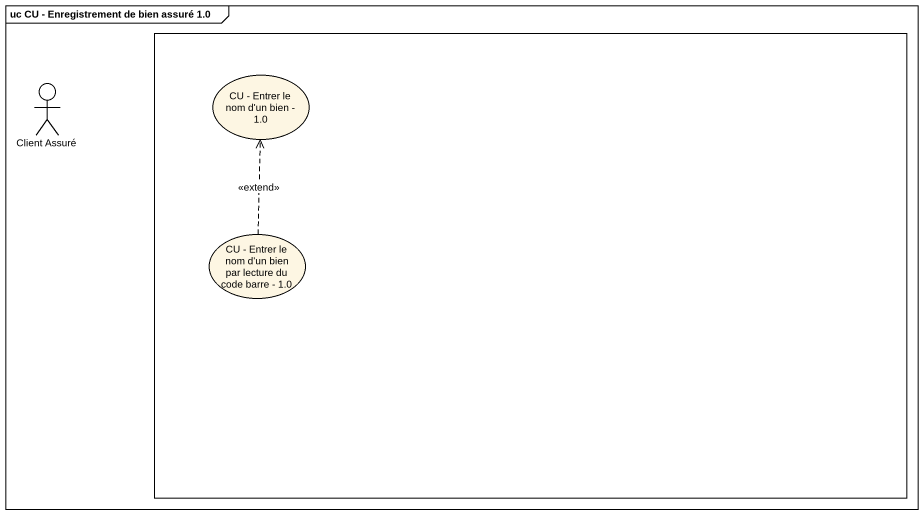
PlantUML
@startuml
mainframe uc CU - Enregistrement de bien assuré 1.0
rectangle " " as rectangle1 {
  usecase "CU - Entrer le nom d'un bien - 1.0" as CU_Entrer_le_nom_d_un_bien
  usecase "CU - Entrer le nom d'un bien par lecture du code barre - 1.0" as CU_Entrer_le_nom_d_un_bien_2
}
actor "Client Assuré" as Client_Assuré
CU_Entrer_le_nom_d_un_bien_2 .up.> CU_Entrer_le_nom_d_un_bien : <<extend>>
@enduml
